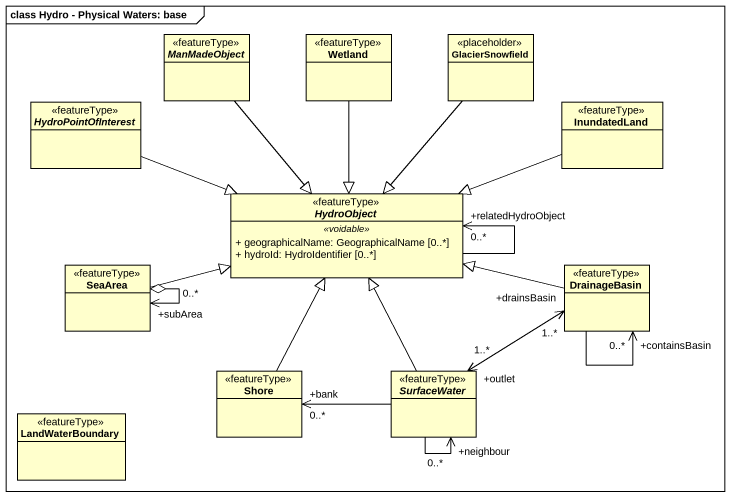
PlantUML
@startuml
mainframe class Hydro - Physical Waters: base
hide circle
hide empty members
skinparam classAttributeIconSize 0
abstract class ManMadeObject <<featureType>>
class Wetland <<featureType>>
class GlacierSnowfield <<placeholder>>
abstract class HydroPointOfInterest <<featureType>>
class InundatedLand <<featureType>>
abstract class HydroObject <<featureType>> {
  .. <<voidable>> ..
  + geographicalName: GeographicalName [0..*]
  + hydroId: HydroIdentifier [0..*]
}
class SeaArea <<featureType>>
class DrainageBasin <<featureType>>
class Shore <<featureType>>
abstract class SurfaceWater <<featureType>>
class LandWaterBoundary <<featureType>>
ManMadeObject --|> HydroObject
Wetland --|> HydroObject
GlacierSnowfield --|> HydroObject
HydroPointOfInterest -right-|> HydroObject
InundatedLand -left-|> HydroObject
HydroObject --> "+relatedHydroObject\n0..*" HydroObject
SeaArea -right-|> HydroObject
SeaArea "+subArea\n0..*" <--o SeaArea
DrainageBasin -left-|> HydroObject
DrainageBasin --> "+containsBasin\n0..*" DrainageBasin
DrainageBasin "+drainsBasin\n1..*" <--> "+outlet\n1..*" SurfaceWater
Shore -up-|> HydroObject
SurfaceWater -up-|> HydroObject
SurfaceWater -left-> "+bank\n0..*" Shore
SurfaceWater --> "+neighbour\n0..*" SurfaceWater
@enduml
